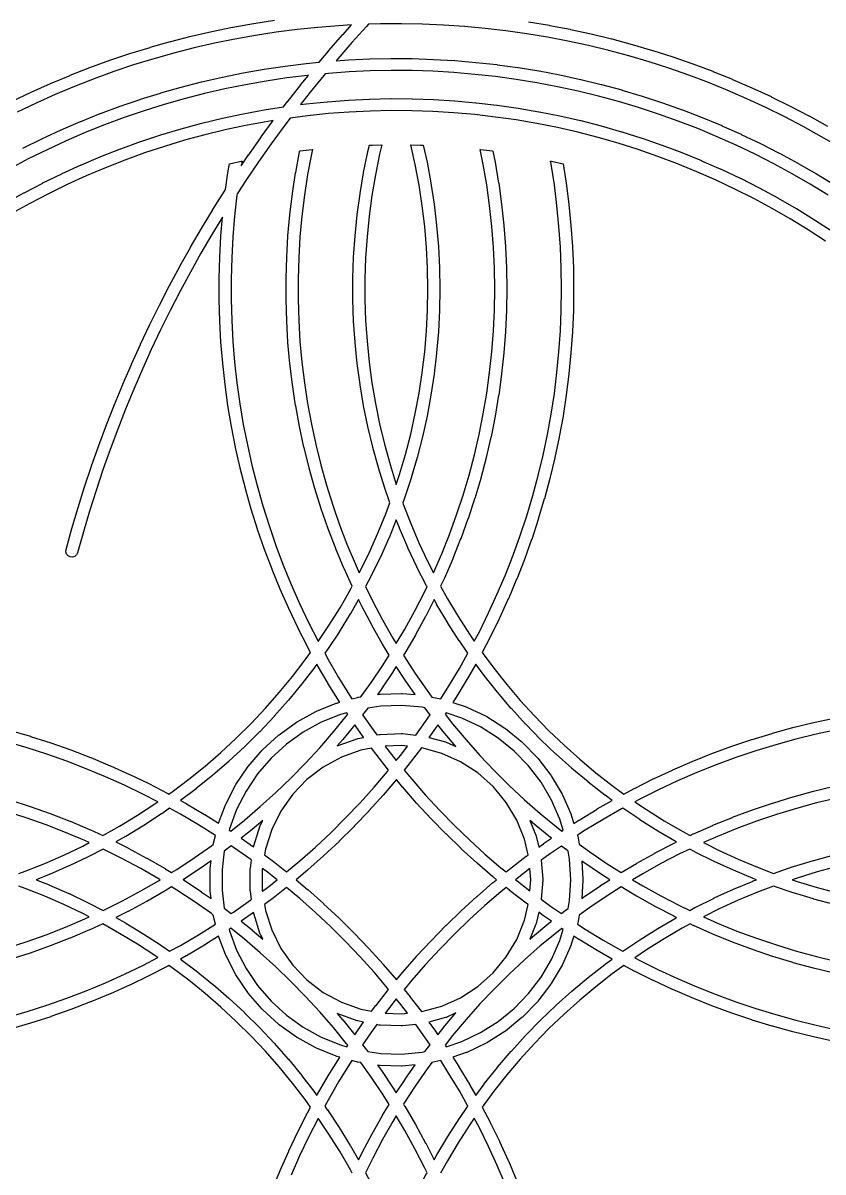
# Model space of a CAD drawing. Header units: millimetres. Extents: x -40 to 40, y -32.5 to 32.5.
# Drawn here: x -19.08 to -7.12, y -6.37 to 10.82 of the extents above; entities that cross this region are included whole.
import ezdxf

# ---------------------------------------------------------------- set-up
doc = ezdxf.new("R2010")
doc.units = ezdxf.units.MM
doc.layers.add('ENGRAVE_LINES', color=4, linetype='Continuous')

msp = doc.modelspace()

# ---------------------------------------------------------------- linework, layer by layer
at = {"layer": 'ENGRAVE_LINES'}
for points in [[(-19.247, 9.649), (-18.963, 9.785), (-18.961, 9.786), (-18.673, 9.916), (-18.671, 9.916), (-18.38, 10.038), (-18.378, 10.039), (-18.084, 10.154), (-18.082, 10.155), (-17.786, 10.263), (-17.784, 10.263), (-17.485, 10.364), (-17.483, 10.364), (-17.182, 10.457), (-17.179, 10.458), (-16.876, 10.544), (-16.874, 10.544), (-16.568, 10.622), (-16.566, 10.623), (-16.259, 10.694), (-16.257, 10.694), (-15.948, 10.757), (-15.945, 10.758), (-15.635, 10.813), (-15.633, 10.814), (-15.321, 10.862)], [(-11.522, 10.838), (-11.211, 10.787), (-11.208, 10.786), (-10.899, 10.727), (-10.897, 10.726), (-10.588, 10.659), (-10.586, 10.659), (-10.28, 10.585), (-10.278, 10.584), (-9.973, 10.502), (-9.971, 10.501), (-9.669, 10.412), (-9.666, 10.411), (-9.366, 10.315), (-9.364, 10.314), (-9.066, 10.21), (-9.064, 10.209), (-8.769, 10.098), (-8.767, 10.097), (-8.475, 9.979), (-8.473, 9.978), (-8.184, 9.852), (-8.182, 9.851), (-7.896, 9.719), (-7.894, 9.718), (-7.611, 9.578), (-7.609, 9.577), (-7.329, 9.431), (-7.328, 9.43), (-7.052, 9.277)], [(-19.086, 8.947), (-18.803, 9.087), (-18.801, 9.088), (-18.514, 9.221), (-18.512, 9.221), (-18.223, 9.346), (-18.22, 9.347), (-17.928, 9.465), (-17.925, 9.466), (-17.63, 9.575), (-17.628, 9.576), (-17.329, 9.678), (-17.327, 9.679), (-17.026, 9.773), (-17.024, 9.774), (-16.72, 9.861), (-16.718, 9.861), (-16.413, 9.94), (-16.41, 9.94), (-16.103, 10.011), (-16.101, 10.012), (-15.792, 10.074), (-15.789, 10.075), (-15.479, 10.13), (-15.476, 10.13), (-15.164, 10.177), (-15.162, 10.177), (-14.849, 10.216), (-14.847, 10.216), (-14.653, 10.235), (-14.513, 10.402), (-14.512, 10.403), (-14.298, 10.649), (-14.297, 10.65), (-14.17, 10.792), (-14.361, 10.781), (-14.673, 10.756), (-14.984, 10.724), (-15.295, 10.684), (-15.604, 10.636), (-15.913, 10.581), (-16.219, 10.518), (-16.525, 10.448), (-16.828, 10.37), (-17.129, 10.285), (-17.429, 10.193), (-17.726, 10.093), (-18.02, 9.986), (-18.312, 9.872), (-18.6, 9.751), (-18.886, 9.623), (-19.169, 9.487)], [(-6.87, 8.961), (-7.14, 9.12), (-7.414, 9.272), (-7.691, 9.417), (-7.972, 9.556), (-8.256, 9.688), (-8.544, 9.812), (-8.834, 9.93), (-9.127, 10.04), (-9.423, 10.144), (-9.721, 10.24), (-10.021, 10.329), (-10.323, 10.41), (-10.628, 10.484), (-10.934, 10.55), (-11.241, 10.609), (-11.55, 10.661), (-11.86, 10.705), (-12.171, 10.741), (-12.483, 10.77), (-12.796, 10.791), (-13.109, 10.804), (-13.422, 10.81), (-13.735, 10.808), (-13.917, 10.802), (-13.946, 10.771), (-14.163, 10.53), (-14.375, 10.286), (-14.4, 10.256), (-14.216, 10.269), (-14.213, 10.269), (-13.898, 10.284), (-13.896, 10.284), (-13.581, 10.29), (-13.578, 10.29), (-13.263, 10.288), (-13.261, 10.288), (-12.945, 10.277), (-12.943, 10.277), (-12.628, 10.259), (-12.626, 10.259), (-12.311, 10.232), (-12.309, 10.232), (-11.995, 10.198), (-11.993, 10.197), (-11.681, 10.155), (-11.678, 10.154), (-11.367, 10.103), (-11.365, 10.103), (-11.055, 10.044), (-11.053, 10.044), (-10.744, 9.977), (-10.742, 9.977), (-10.435, 9.902), (-10.433, 9.901), (-10.129, 9.819), (-10.127, 9.818), (-9.824, 9.727), (-9.822, 9.727), (-9.522, 9.629), (-9.52, 9.628), (-9.223, 9.522), (-9.221, 9.521), (-8.927, 9.407), (-8.924, 9.407), (-8.633, 9.285), (-8.631, 9.284), (-8.343, 9.156), (-8.341, 9.155), (-8.056, 9.019), (-8.054, 9.018), (-7.773, 8.874), (-7.771, 8.873), (-7.494, 8.723), (-7.492, 8.721), (-7.219, 8.564), (-7.217, 8.563), (-6.948, 8.398)], [(-19.344, 8.124), (-19.069, 8.278), (-19.066, 8.28), (-18.787, 8.426), (-18.785, 8.427), (-18.501, 8.566), (-18.499, 8.567), (-18.212, 8.698), (-18.21, 8.699), (-17.92, 8.822), (-17.917, 8.823), (-17.624, 8.939), (-17.621, 8.939), (-17.325, 9.047), (-17.322, 9.047), (-17.023, 9.147), (-17.02, 9.147), (-16.718, 9.238), (-16.716, 9.239), (-16.411, 9.322), (-16.409, 9.322), (-16.102, 9.397), (-16.1, 9.397), (-15.792, 9.463), (-15.789, 9.464), (-15.479, 9.521), (-15.477, 9.522), (-15.185, 9.568), (-15.131, 9.64), (-15.13, 9.641), (-14.929, 9.898), (-14.928, 9.899), (-14.815, 10.038), (-14.828, 10.037), (-15.139, 9.999), (-15.449, 9.952), (-15.757, 9.898), (-16.064, 9.836), (-16.369, 9.765), (-16.672, 9.687), (-16.973, 9.601), (-17.272, 9.508), (-17.568, 9.406), (-17.862, 9.297), (-18.152, 9.181), (-18.44, 9.057), (-18.724, 8.925), (-19.005, 8.787), (-19.282, 8.641)], [(-7.043, 8.245), (-7.31, 8.408), (-7.581, 8.565), (-7.856, 8.714), (-8.135, 8.857), (-8.418, 8.992), (-8.703, 9.12), (-8.993, 9.24), (-9.285, 9.353), (-9.58, 9.458), (-9.877, 9.555), (-10.177, 9.645), (-10.479, 9.727), (-10.783, 9.801), (-11.089, 9.868), (-11.397, 9.926), (-11.706, 9.976), (-12.016, 10.019), (-12.328, 10.053), (-12.64, 10.079), (-12.952, 10.098), (-13.265, 10.108), (-13.578, 10.11), (-13.891, 10.104), (-14.204, 10.09), (-14.516, 10.067), (-14.563, 10.063), (-14.584, 10.038), (-14.788, 9.786), (-14.933, 9.601), (-14.85, 9.612), (-14.847, 9.612), (-14.533, 9.644), (-14.531, 9.644), (-14.216, 9.668), (-14.214, 9.668), (-13.899, 9.683), (-13.896, 9.683), (-13.581, 9.69), (-13.578, 9.69), (-13.263, 9.688), (-13.26, 9.688), (-12.945, 9.677), (-12.943, 9.677), (-12.628, 9.657), (-12.625, 9.657), (-12.311, 9.629), (-12.308, 9.629), (-11.995, 9.593), (-11.993, 9.592), (-11.68, 9.547), (-11.678, 9.547), (-11.367, 9.494), (-11.365, 9.493), (-11.055, 9.431), (-11.053, 9.431), (-10.745, 9.361), (-10.743, 9.36), (-10.437, 9.282), (-10.435, 9.281), (-10.132, 9.194), (-10.129, 9.193), (-9.828, 9.098), (-9.826, 9.098), (-9.528, 8.994), (-9.526, 8.994), (-9.23, 8.882), (-9.228, 8.881), (-8.936, 8.762), (-8.934, 8.761), (-8.645, 8.634), (-8.643, 8.633), (-8.358, 8.498), (-8.355, 8.497), (-8.074, 8.354), (-8.072, 8.353), (-7.794, 8.203), (-7.792, 8.202), (-7.519, 8.044), (-7.517, 8.043), (-7.248, 7.878), (-7.246, 7.876), (-6.982, 7.704)], [(-7.081, 7.554), (-7.343, 7.725), (-7.61, 7.889), (-7.881, 8.045), (-8.156, 8.194), (-8.436, 8.336), (-8.719, 8.47), (-9.005, 8.596), (-9.295, 8.714), (-9.588, 8.825), (-9.884, 8.927), (-10.182, 9.021), (-10.483, 9.108), (-10.786, 9.186), (-11.092, 9.255), (-11.399, 9.317), (-11.707, 9.37), (-12.017, 9.414), (-12.328, 9.45), (-12.64, 9.478), (-12.952, 9.497), (-13.265, 9.508), (-13.578, 9.51), (-13.891, 9.503), (-14.204, 9.488), (-14.516, 9.465), (-14.828, 9.433), (-15.087, 9.399), (-15.183, 9.273), (-15.374, 9.011), (-15.56, 8.746), (-15.742, 8.478), (-15.881, 8.265), (-15.884, 8.244), (-15.918, 7.933), (-15.944, 7.621), (-15.961, 7.308), (-15.97, 6.995), (-15.97, 6.682), (-15.961, 6.369), (-15.944, 6.057), (-15.918, 5.745), (-15.884, 5.434), (-15.84, 5.124), (-15.789, 4.815), (-15.728, 4.508), (-15.66, 4.202), (-15.582, 3.899), (-15.497, 3.598), (-15.403, 3.299), (-15.301, 3.003), (-15.191, 2.71), (-15.072, 2.42), (-14.946, 2.134), (-14.812, 1.851), (-14.67, 1.572), (-14.667, 1.566), (-14.507, 1.805), (-14.342, 2.071), (-14.186, 2.343), (-14.161, 2.391), (-14.282, 2.658), (-14.283, 2.661), (-14.405, 2.952), (-14.406, 2.955), (-14.518, 3.25), (-14.519, 3.252), (-14.622, 3.551), (-14.623, 3.553), (-14.718, 3.854), (-14.718, 3.857), (-14.804, 4.161), (-14.804, 4.164), (-14.88, 4.47), (-14.881, 4.473), (-14.947, 4.781), (-14.948, 4.784), (-15.005, 5.094), (-15.006, 5.097), (-15.053, 5.409), (-15.054, 5.412), (-15.092, 5.725), (-15.092, 5.728), (-15.121, 6.042), (-15.121, 6.045), (-15.14, 6.36), (-15.14, 6.363), (-15.15, 6.678), (-15.15, 6.681), (-15.15, 6.997), (-15.15, 6.999), (-15.14, 7.315), (-15.14, 7.318), (-15.121, 7.633), (-15.121, 7.635), (-15.092, 7.95), (-15.092, 7.953), (-15.054, 8.266), (-15.053, 8.269), (-15.006, 8.581), (-15.005, 8.583), (-14.948, 8.894), (-14.947, 8.896), (-14.946, 8.905), (-14.936, 8.906), (-14.757, 8.928), (-14.756, 8.928), (-14.771, 8.86), (-14.828, 8.552), (-14.875, 8.243), (-14.913, 7.932), (-14.941, 7.62), (-14.96, 7.308), (-14.97, 6.995), (-14.97, 6.682), (-14.96, 6.37), (-14.941, 6.057), (-14.913, 5.746), (-14.875, 5.435), (-14.828, 5.126), (-14.771, 4.818), (-14.705, 4.512), (-14.63, 4.208), (-14.545, 3.907), (-14.452, 3.608), (-14.349, 3.313), (-14.238, 3.02), (-14.118, 2.731), (-14.054, 2.592), (-14.04, 2.619), (-13.903, 2.9), (-13.775, 3.186), (-13.658, 3.476), (-13.596, 3.643), (-13.671, 3.859), (-13.672, 3.862), (-13.766, 4.164), (-13.767, 4.167), (-13.851, 4.471), (-13.852, 4.474), (-13.925, 4.781), (-13.926, 4.784), (-13.989, 5.094), (-13.99, 5.097), (-14.043, 5.408), (-14.043, 5.411), (-14.085, 5.724), (-14.086, 5.727), (-14.118, 6.041), (-14.118, 6.044), (-14.139, 6.359), (-14.139, 6.362), (-14.15, 6.678), (-14.15, 6.681), (-14.15, 6.997), (-14.15, 7), (-14.139, 7.315), (-14.139, 7.318), (-14.118, 7.634), (-14.118, 7.637), (-14.086, 7.951), (-14.085, 7.954), (-14.043, 8.267), (-14.043, 8.27), (-13.99, 8.581), (-13.989, 8.584), (-13.926, 8.894), (-13.925, 8.896), (-13.902, 8.992), (-13.86, 8.994), (-13.716, 8.998), (-13.75, 8.856), (-13.813, 8.55), (-13.865, 8.241), (-13.907, 7.931), (-13.938, 7.62), (-13.959, 7.308), (-13.97, 6.995), (-13.97, 6.682), (-13.959, 6.37), (-13.938, 6.058), (-13.907, 5.747), (-13.865, 5.437), (-13.813, 5.128), (-13.75, 4.822), (-13.677, 4.517), (-13.594, 4.216), (-13.501, 3.917), (-13.501, 3.917), (-13.451, 4.066), (-13.363, 4.366), (-13.285, 4.669), (-13.217, 4.975), (-13.16, 5.282), (-13.113, 5.591), (-13.076, 5.902), (-13.05, 6.214), (-13.034, 6.526), (-13.029, 6.839), (-13.034, 7.152), (-13.05, 7.464), (-13.076, 7.776), (-13.113, 8.086), (-13.16, 8.396), (-13.217, 8.703), (-13.283, 8.998), (-13.14, 8.994), (-13.097, 8.992), (-13.041, 8.741), (-13.041, 8.738), (-12.983, 8.427), (-12.982, 8.424), (-12.935, 8.112), (-12.934, 8.109), (-12.897, 7.795), (-12.897, 7.792), (-12.87, 7.478), (-12.87, 7.475), (-12.854, 7.159), (-12.854, 7.156), (-12.849, 6.84), (-12.849, 6.839), (-12.849, 6.837), (-12.854, 6.522), (-12.854, 6.519), (-12.87, 6.203), (-12.87, 6.2), (-12.897, 5.885), (-12.897, 5.882), (-12.934, 5.569), (-12.935, 5.566), (-12.982, 5.254), (-12.983, 5.251), (-13.041, 4.94), (-13.041, 4.937), (-13.11, 4.629), (-13.11, 4.626), (-13.189, 4.32), (-13.19, 4.317), (-13.279, 4.014), (-13.28, 4.011), (-13.379, 3.711), (-13.38, 3.708), (-13.405, 3.642), (-13.398, 3.622), (-13.285, 3.33), (-13.162, 3.043), (-13.03, 2.759), (-12.944, 2.591), (-12.821, 2.875), (-12.705, 3.166), (-12.598, 3.46), (-12.5, 3.757), (-12.411, 4.057), (-12.331, 4.36), (-12.261, 4.665), (-12.199, 4.972), (-12.147, 5.28), (-12.105, 5.59), (-12.072, 5.901), (-12.048, 6.213), (-12.034, 6.526), (-12.029, 6.839), (-12.034, 7.152), (-12.048, 7.464), (-12.072, 7.776), (-12.105, 8.088), (-12.147, 8.398), (-12.199, 8.706), (-12.244, 8.928), (-12.243, 8.928), (-12.064, 8.906), (-12.055, 8.905), (-12.023, 8.74), (-12.022, 8.737), (-11.97, 8.426), (-11.969, 8.423), (-11.926, 8.111), (-11.926, 8.108), (-11.892, 7.794), (-11.892, 7.791), (-11.868, 7.477), (-11.868, 7.474), (-11.854, 7.159), (-11.854, 7.156), (-11.849, 6.84), (-11.849, 6.839), (-11.849, 6.837), (-11.854, 6.522), (-11.854, 6.519), (-11.868, 6.204), (-11.868, 6.201), (-11.892, 5.886), (-11.892, 5.884), (-11.926, 5.57), (-11.926, 5.567), (-11.969, 5.254), (-11.97, 5.252), (-12.022, 4.94), (-12.023, 4.938), (-12.084, 4.628), (-12.085, 4.625), (-12.156, 4.318), (-12.157, 4.315), (-12.237, 4.01), (-12.238, 4.007), (-12.328, 3.705), (-12.329, 3.702), (-12.428, 3.402), (-12.429, 3.4), (-12.537, 3.103), (-12.538, 3.101), (-12.654, 2.807), (-12.656, 2.805), (-12.781, 2.515), (-12.782, 2.513), (-12.839, 2.392), (-12.737, 2.206), (-12.577, 1.938), (-12.408, 1.675), (-12.334, 1.568), (-12.258, 1.711), (-12.12, 1.992), (-11.99, 2.277), (-11.867, 2.565), (-11.753, 2.856), (-11.647, 3.151), (-11.549, 3.448), (-11.459, 3.748), (-11.378, 4.05), (-11.305, 4.355), (-11.24, 4.661), (-11.184, 4.969), (-11.137, 5.279), (-11.098, 5.589), (-11.068, 5.901), (-11.046, 6.213), (-11.033, 6.526), (-11.029, 6.839), (-11.033, 7.152), (-11.046, 7.465), (-11.068, 7.777), (-11.098, 8.088), (-11.137, 8.399), (-11.184, 8.709), (-11.193, 8.755), (-11.178, 8.752), (-11.003, 8.713), (-10.959, 8.425), (-10.959, 8.423), (-10.919, 8.11), (-10.919, 8.107), (-10.889, 7.793), (-10.888, 7.791), (-10.867, 7.476), (-10.866, 7.473), (-10.853, 7.158), (-10.853, 7.156), (-10.849, 6.84), (-10.849, 6.839), (-10.849, 6.838), (-10.853, 6.522), (-10.853, 6.52), (-10.866, 6.204), (-10.867, 6.202), (-10.888, 5.887), (-10.889, 5.885), (-10.919, 5.571), (-10.919, 5.568), (-10.959, 5.255), (-10.959, 5.253), (-11.007, 4.941), (-11.007, 4.938), (-11.064, 4.628), (-11.064, 4.625), (-11.129, 4.317), (-11.13, 4.314), (-11.203, 4.007), (-11.204, 4.005), (-11.286, 3.7), (-11.287, 3.698), (-11.377, 3.395), (-11.378, 3.393), (-11.476, 3.093), (-11.477, 3.091), (-11.584, 2.794), (-11.585, 2.792), (-11.7, 2.498), (-11.701, 2.496), (-11.825, 2.205), (-11.826, 2.203), (-11.957, 1.916), (-11.958, 1.914), (-12.097, 1.631), (-12.098, 1.628), (-12.218, 1.401), (-12.043, 1.166), (-11.849, 0.921), (-11.646, 0.683), (-11.435, 0.452), (-11.217, 0.228), (-10.991, 0.012), (-10.758, -0.197), (-10.518, -0.398), (-10.272, -0.591), (-10.098, -0.718), (-9.942, -0.634), (-9.94, -0.633), (-9.658, -0.492), (-9.656, -0.491), (-9.37, -0.358), (-9.367, -0.357), (-9.078, -0.232), (-9.075, -0.231), (-8.782, -0.113), (-8.78, -0.113), (-8.484, -0.003), (-8.482, -0.003), (-8.183, 0.098), (-8.18, 0.099), (-7.879, 0.191), (-7.876, 0.192), (-7.572, 0.276), (-7.57, 0.277), (-7.263, 0.353), (-7.261, 0.353), (-6.953, 0.42)], [(-19.274, 0.235), (-18.971, 0.147), (-18.969, 0.146), (-18.669, 0.049), (-18.666, 0.048), (-18.369, -0.057), (-18.366, -0.057), (-18.072, -0.171), (-18.07, -0.171), (-17.778, -0.293), (-17.776, -0.294), (-17.488, -0.423), (-17.486, -0.424), (-17.202, -0.561), (-17.199, -0.562), (-16.919, -0.707), (-16.917, -0.708), (-16.901, -0.717), (-16.854, -0.684), (-16.604, -0.495), (-16.361, -0.299), (-16.125, -0.094), (-15.895, 0.119), (-15.673, 0.339), (-15.459, 0.567), (-15.252, 0.801), (-15.053, 1.043), (-14.862, 1.291), (-14.783, 1.402), (-14.829, 1.487), (-14.83, 1.489), (-14.973, 1.771), (-14.974, 1.773), (-15.109, 2.058), (-15.11, 2.06), (-15.238, 2.349), (-15.239, 2.351), (-15.358, 2.643), (-15.359, 2.646), (-15.47, 2.941), (-15.471, 2.943), (-15.574, 3.242), (-15.574, 3.244), (-15.669, 3.545), (-15.67, 3.547), (-15.756, 3.851), (-15.757, 3.853), (-15.834, 4.159), (-15.835, 4.162), (-15.904, 4.469), (-15.905, 4.472), (-15.965, 4.782), (-15.966, 4.784), (-16.018, 5.095), (-16.018, 5.098), (-16.062, 5.41), (-16.062, 5.413), (-16.097, 5.726), (-16.097, 5.729), (-16.124, 6.043), (-16.124, 6.046), (-16.141, 6.361), (-16.141, 6.363), (-16.15, 6.679), (-16.15, 6.681), (-16.15, 6.997), (-16.15, 6.999), (-16.141, 7.315), (-16.141, 7.317), (-16.124, 7.632), (-16.124, 7.635), (-16.1, 7.918), (-16.259, 7.655), (-16.422, 7.375), (-16.58, 7.093), (-16.734, 6.807), (-16.882, 6.52), (-17.026, 6.229), (-17.164, 5.936), (-17.297, 5.641), (-17.426, 5.344), (-17.549, 5.044), (-17.667, 4.742), (-17.78, 4.439), (-17.888, 4.133), (-17.99, 3.826), (-18.087, 3.517), (-18.179, 3.206), (-18.266, 2.894), (-18.282, 2.862), (-18.308, 2.839), (-18.342, 2.828), (-18.377, 2.831), (-18.408, 2.847), (-18.431, 2.873), (-18.442, 2.907), (-18.439, 2.942), (-18.352, 3.255), (-18.352, 3.257), (-18.26, 3.569), (-18.259, 3.57), (-18.162, 3.881), (-18.161, 3.882), (-18.058, 4.191), (-18.058, 4.192), (-17.95, 4.499), (-17.949, 4.501), (-17.836, 4.806), (-17.835, 4.807), (-17.716, 5.11), (-17.716, 5.112), (-17.592, 5.413), (-17.591, 5.414), (-17.462, 5.713), (-17.462, 5.715), (-17.328, 6.011), (-17.327, 6.013), (-17.188, 6.307), (-17.187, 6.308), (-17.043, 6.6), (-17.042, 6.601), (-16.893, 6.891), (-16.893, 6.892), (-16.739, 7.179), (-16.738, 7.18), (-16.579, 7.464), (-16.578, 7.465), (-16.414, 7.747), (-16.414, 7.748), (-16.245, 8.026), (-16.244, 8.028), (-16.071, 8.303), (-16.07, 8.304), (-16.053, 8.33), (-16.018, 8.58), (-16.018, 8.583), (-15.996, 8.713), (-15.822, 8.752), (-15.807, 8.755), (-15.818, 8.686), (-15.709, 8.848), (-15.708, 8.849), (-15.52, 9.115), (-15.519, 9.116), (-15.341, 9.361), (-15.447, 9.344), (-15.755, 9.287), (-16.061, 9.221), (-16.365, 9.148), (-16.668, 9.066), (-16.967, 8.975), (-17.265, 8.877), (-17.559, 8.771), (-17.85, 8.656), (-18.139, 8.534), (-18.423, 8.404), (-18.704, 8.266), (-18.982, 8.121), (-19.255, 7.968)], [(-6.916, 0.244), (-7.221, 0.178), (-7.525, 0.102), (-7.827, 0.019), (-8.126, -0.073), (-8.423, -0.173), (-8.717, -0.281), (-9.007, -0.397), (-9.295, -0.522), (-9.578, -0.654), (-9.858, -0.794), (-9.933, -0.833), (-9.76, -0.951), (-9.496, -1.118), (-9.226, -1.275), (-9.108, -1.339), (-9.06, -1.315), (-9.057, -1.314), (-8.769, -1.186), (-8.766, -1.185), (-8.474, -1.066), (-8.471, -1.065), (-8.175, -0.955), (-8.173, -0.954), (-7.874, -0.853), (-7.871, -0.852), (-7.569, -0.76), (-7.567, -0.759), (-7.262, -0.676), (-7.259, -0.676), (-6.952, -0.602)], [(-19.278, -0.805), (-18.978, -0.902), (-18.975, -0.903), (-18.678, -1.009), (-18.675, -1.009), (-18.381, -1.124), (-18.378, -1.125), (-18.088, -1.249), (-18.085, -1.25), (-17.891, -1.34), (-17.639, -1.198), (-17.371, -1.035), (-17.11, -0.864), (-17.067, -0.834), (-17.281, -0.723), (-17.563, -0.587), (-17.849, -0.458), (-18.138, -0.338), (-18.43, -0.226), (-18.725, -0.122), (-19.023, -0.026), (-19.323, 0.062)], [(-6.912, -0.777), (-7.216, -0.85), (-7.518, -0.933), (-7.817, -1.024), (-8.114, -1.124), (-8.407, -1.233), (-8.697, -1.351), (-8.908, -1.445), (-8.67, -1.564), (-8.386, -1.694), (-8.097, -1.814), (-7.859, -1.904), (-7.565, -1.804), (-7.562, -1.803), (-7.26, -1.712), (-7.257, -1.711), (-6.952, -1.629)], [(-19.143, -1.904), (-19.049, -1.87), (-18.758, -1.755), (-18.471, -1.63), (-18.189, -1.495), (-18.092, -1.445), (-18.16, -1.414), (-18.448, -1.291), (-18.739, -1.178), (-19.034, -1.073), (-19.332, -0.977)], [(-6.907, -1.804), (-7.209, -1.884), (-7.508, -1.975), (-7.582, -2), (-7.508, -2.025), (-7.209, -2.116), (-6.907, -2.196)], [(-19.332, -3.023), (-19.034, -2.927), (-18.739, -2.822), (-18.448, -2.709), (-18.16, -2.586), (-18.092, -2.555), (-18.189, -2.505), (-18.471, -2.37), (-18.758, -2.245), (-19.049, -2.13), (-19.143, -2.096)], [(-6.952, -2.371), (-7.257, -2.289), (-7.26, -2.288), (-7.562, -2.197), (-7.565, -2.196), (-7.859, -2.096), (-8.097, -2.186), (-8.386, -2.306), (-8.67, -2.436), (-8.908, -2.555), (-8.697, -2.649), (-8.407, -2.767), (-8.114, -2.876), (-7.817, -2.976), (-7.518, -3.067), (-7.216, -3.15), (-6.912, -3.223)], [(-19.323, -4.062), (-19.023, -3.974), (-18.725, -3.878), (-18.43, -3.774), (-18.138, -3.662), (-17.849, -3.542), (-17.563, -3.413), (-17.281, -3.277), (-17.067, -3.166), (-17.11, -3.136), (-17.371, -2.965), (-17.639, -2.802), (-17.891, -2.66), (-18.085, -2.75), (-18.088, -2.751), (-18.378, -2.875), (-18.381, -2.876), (-18.675, -2.991), (-18.678, -2.991), (-18.975, -3.097), (-18.978, -3.098), (-19.278, -3.195)], [(-6.952, -3.398), (-7.259, -3.324), (-7.262, -3.324), (-7.567, -3.241), (-7.569, -3.24), (-7.871, -3.148), (-7.874, -3.147), (-8.173, -3.046), (-8.175, -3.045), (-8.471, -2.935), (-8.474, -2.934), (-8.766, -2.815), (-8.769, -2.814), (-9.057, -2.686), (-9.06, -2.685), (-9.108, -2.661), (-9.226, -2.725), (-9.496, -2.882), (-9.76, -3.049), (-9.933, -3.167), (-9.858, -3.206), (-9.578, -3.346), (-9.295, -3.478), (-9.007, -3.603), (-8.717, -3.719), (-8.423, -3.827), (-8.126, -3.927), (-7.827, -4.019), (-7.525, -4.102), (-7.221, -4.178), (-6.916, -4.244)], [(-15.358, -6.643), (-15.239, -6.351), (-15.238, -6.349), (-15.11, -6.06), (-15.109, -6.058), (-14.974, -5.773), (-14.973, -5.771), (-14.83, -5.489), (-14.829, -5.487), (-14.783, -5.402), (-14.862, -5.291), (-15.053, -5.043), (-15.252, -4.801), (-15.459, -4.567), (-15.673, -4.339), (-15.895, -4.119), (-16.125, -3.906), (-16.361, -3.701), (-16.604, -3.505), (-16.854, -3.316), (-16.901, -3.283), (-16.917, -3.292), (-16.919, -3.293), (-17.199, -3.438), (-17.202, -3.439), (-17.486, -3.576), (-17.488, -3.577), (-17.776, -3.706), (-17.778, -3.707), (-18.07, -3.829), (-18.072, -3.829), (-18.366, -3.943), (-18.369, -3.943), (-18.666, -4.048), (-18.669, -4.049), (-18.969, -4.146), (-18.971, -4.147), (-19.274, -4.235)], [(-6.953, -4.42), (-7.261, -4.353), (-7.263, -4.353), (-7.57, -4.277), (-7.572, -4.276), (-7.876, -4.192), (-7.879, -4.191), (-8.18, -4.099), (-8.183, -4.098), (-8.482, -3.997), (-8.484, -3.997), (-8.78, -3.887), (-8.782, -3.887), (-9.075, -3.769), (-9.078, -3.768), (-9.367, -3.643), (-9.37, -3.642), (-9.656, -3.509), (-9.658, -3.508), (-9.94, -3.367), (-9.942, -3.366), (-10.098, -3.282), (-10.272, -3.409), (-10.518, -3.602), (-10.758, -3.803), (-10.991, -4.012), (-11.217, -4.228), (-11.435, -4.452), (-11.646, -4.683), (-11.849, -4.921), (-12.043, -5.166), (-12.218, -5.401), (-12.098, -5.628), (-12.097, -5.631), (-11.958, -5.914), (-11.957, -5.916), (-11.826, -6.203), (-11.825, -6.205), (-11.701, -6.496)], [(-14.161, -6.391), (-14.186, -6.343), (-14.342, -6.071), (-14.507, -5.805), (-14.667, -5.566), (-14.67, -5.572), (-14.812, -5.851), (-14.946, -6.134), (-15.072, -6.42)], [(-11.867, -6.565), (-11.99, -6.277), (-12.12, -5.992), (-12.258, -5.711), (-12.334, -5.568), (-12.408, -5.675), (-12.577, -5.938), (-12.737, -6.206), (-12.839, -6.392)]]:
    msp.add_lwpolyline(points, dxfattribs=at)
for points in [[(-13.5, 1.533), (-13.371, 1.752), (-13.221, 2.026), (-13.079, 2.305), (-13.041, 2.386), (-13.046, 2.395), (-13.048, 2.397), (-13.191, 2.679), (-13.192, 2.682), (-13.326, 2.968), (-13.327, 2.971), (-13.451, 3.261), (-13.452, 3.264), (-13.5, 3.386), (-13.609, 3.117), (-13.61, 3.114), (-13.739, 2.826), (-13.74, 2.823), (-13.879, 2.539), (-13.88, 2.536), (-13.959, 2.387), (-13.851, 2.165), (-13.705, 1.888), (-13.551, 1.616)], [(-14.163, 0.706), (-14.08, 0.729), (-14.069, 0.731), (-14.029, 0.737), (-13.871, 0.957), (-13.696, 1.217), (-13.606, 1.361), (-13.705, 1.524), (-13.706, 1.526), (-13.862, 1.801), (-13.863, 1.803), (-14.011, 2.082), (-14.012, 2.085), (-14.065, 2.193), (-14.187, 1.981), (-14.188, 1.978), (-14.355, 1.709), (-14.356, 1.707), (-14.531, 1.444), (-14.533, 1.442), (-14.571, 1.389), (-14.52, 1.297), (-14.363, 1.026), (-14.199, 0.76)], [(-12.968, 0.734), (-12.837, 0.707), (-12.718, 0.893), (-12.557, 1.161), (-12.429, 1.389), (-12.556, 1.574), (-12.558, 1.576), (-12.729, 1.842), (-12.731, 1.844), (-12.892, 2.116), (-12.894, 2.118), (-12.935, 2.192), (-13.061, 1.943), (-13.062, 1.941), (-13.214, 1.664), (-13.215, 1.662), (-13.375, 1.39), (-13.377, 1.387), (-13.394, 1.359), (-13.388, 1.349), (-13.217, 1.087), (-13.039, 0.83)], [(-15.505, -0.061), (-15.498, -0.053), (-15.262, 0.163), (-15.254, 0.17), (-14.994, 0.356), (-14.985, 0.362), (-14.705, 0.516), (-14.695, 0.521), (-14.399, 0.641), (-14.388, 0.645), (-14.346, 0.656), (-14.35, 0.662), (-14.351, 0.664), (-14.517, 0.933), (-14.518, 0.935), (-14.677, 1.208), (-14.678, 1.21), (-14.687, 1.227), (-14.717, 1.185), (-14.719, 1.182), (-14.911, 0.932), (-14.913, 0.93), (-15.114, 0.686), (-15.116, 0.684), (-15.325, 0.447), (-15.327, 0.444), (-15.543, 0.215), (-15.545, 0.212), (-15.77, -0.01), (-15.772, -0.012), (-16.003, -0.227), (-16.006, -0.229), (-16.244, -0.436), (-16.247, -0.438), (-16.492, -0.636), (-16.495, -0.638), (-16.727, -0.814), (-16.641, -0.861), (-16.639, -0.862), (-16.367, -1.023), (-16.365, -1.024), (-16.157, -1.154), (-16.055, -0.88), (-16.051, -0.87), (-15.905, -0.586), (-15.899, -0.577), (-15.721, -0.311), (-15.714, -0.303)], [(-11.869, 0.264), (-11.621, 0.062), (-11.613, 0.055), (-11.39, -0.175), (-11.383, -0.183), (-11.189, -0.437), (-11.183, -0.446), (-11.02, -0.721), (-11.016, -0.731), (-10.887, -1.024), (-10.883, -1.034), (-10.845, -1.156), (-10.77, -1.108), (-10.768, -1.106), (-10.499, -0.942), (-10.497, -0.941), (-10.272, -0.813), (-10.379, -0.735), (-10.381, -0.733), (-10.63, -0.539), (-10.633, -0.537), (-10.875, -0.334), (-10.877, -0.332), (-11.112, -0.121), (-11.114, -0.119), (-11.342, 0.099), (-11.344, 0.101), (-11.565, 0.327), (-11.567, 0.33), (-11.78, 0.563), (-11.782, 0.565), (-11.987, 0.806), (-11.988, 0.808), (-12.185, 1.055), (-12.187, 1.058), (-12.313, 1.228), (-12.401, 1.072), (-12.402, 1.07), (-12.564, 0.799), (-12.566, 0.797), (-12.656, 0.655), (-12.456, 0.587), (-12.447, 0.583), (-12.158, 0.446), (-12.148, 0.441), (-11.878, 0.27)], [(-13.366, 0.985), (-13.367, 0.987), (-13.5, 1.191), (-13.545, 1.12), (-13.546, 1.118), (-13.722, 0.856), (-13.724, 0.854), (-13.781, 0.774), (-13.753, 0.778), (-13.742, 0.779), (-13.423, 0.789), (-13.412, 0.788), (-13.217, 0.771)], [(-13.209, 0.165), (-13.062, 0.37), (-12.995, 0.468), (-12.996, 0.47), (-13.072, 0.572), (-13.115, 0.581), (-13.423, 0.609), (-13.732, 0.6), (-13.928, 0.57), (-14.006, 0.469), (-13.848, 0.242), (-13.793, 0.168), (-13.758, 0.174), (-13.744, 0.176), (-13.423, 0.188), (-13.409, 0.188)], [(-15.772, -1.109), (-15.534, -0.906), (-15.302, -0.696), (-15.076, -0.479), (-14.858, -0.255), (-14.646, -0.025), (-14.441, 0.212), (-14.243, 0.454), (-14.227, 0.476), (-14.242, 0.498), (-14.336, 0.472), (-14.622, 0.356), (-14.893, 0.207), (-15.144, 0.027), (-15.373, -0.182), (-15.574, -0.416), (-15.747, -0.673), (-15.888, -0.948), (-15.996, -1.238), (-16.001, -1.256), (-15.976, -1.273)], [(-12.659, 0.332), (-12.458, 0.093), (-12.249, -0.141), (-12.034, -0.368), (-11.812, -0.588), (-11.583, -0.802), (-11.348, -1.009), (-11.107, -1.208), (-11.024, -1.272), (-11.003, -1.258), (-11.053, -1.091), (-11.178, -0.808), (-11.335, -0.542), (-11.523, -0.296), (-11.738, -0.074), (-11.979, 0.12), (-12.24, 0.286), (-12.519, 0.419), (-12.757, 0.499), (-12.772, 0.476)], [(-13.995, 0.138), (-14.121, 0.319), (-14.302, 0.097), (-14.304, 0.095), (-14.383, 0.003), (-14.087, 0.11), (-14.074, 0.113), (-13.989, 0.13), (-13.993, 0.136)], [(-12.915, 0.266), (-13.012, 0.131), (-12.766, 0.063), (-12.753, 0.059), (-12.61, -0.006), (-12.798, 0.218), (-12.799, 0.22), (-12.878, 0.32), (-12.913, 0.268)], [(-13.662, -0.01), (-13.5, -0.216), (-13.434, -0.134), (-13.334, -0.002), (-13.423, 0.008), (-13.668, -0.001)], [(-13.804, -0.12), (-13.806, -0.118), (-13.87, -0.031), (-14.033, -0.062), (-14.322, -0.166), (-14.592, -0.313), (-14.837, -0.5), (-15.05, -0.721), (-15.228, -0.973), (-15.364, -1.249), (-15.457, -1.542), (-15.47, -1.629), (-15.319, -1.743), (-15.317, -1.744), (-15.141, -1.884), (-14.943, -1.718), (-14.709, -1.51), (-14.481, -1.296), (-14.259, -1.075), (-14.043, -0.848), (-13.833, -0.616), (-13.63, -0.378), (-13.616, -0.36)], [(-12.85, -0.963), (-12.631, -1.186), (-12.406, -1.404), (-12.175, -1.615), (-11.938, -1.82), (-11.859, -1.884), (-11.808, -1.842), (-11.806, -1.841), (-11.557, -1.648), (-11.555, -1.646), (-11.529, -1.628), (-11.584, -1.394), (-11.699, -1.108), (-11.856, -0.844), (-12.052, -0.606), (-12.282, -0.402), (-12.54, -0.234), (-12.821, -0.109), (-13.117, -0.027), (-13.126, -0.026), (-13.291, -0.244), (-13.293, -0.246), (-13.384, -0.359), (-13.269, -0.497), (-13.063, -0.733)], [(-13.697, -3.266), (-13.499, -3.498), (-13.407, -3.387), (-13.405, -3.385), (-13.197, -3.148), (-13.196, -3.146), (-12.981, -2.914), (-12.979, -2.912), (-12.759, -2.687), (-12.757, -2.685), (-12.53, -2.466), (-12.528, -2.464), (-12.295, -2.251), (-12.293, -2.25), (-12.055, -2.043), (-12.053, -2.042), (-12.001, -2), (-12.053, -1.958), (-12.055, -1.957), (-12.293, -1.75), (-12.295, -1.749), (-12.528, -1.536), (-12.53, -1.534), (-12.757, -1.315), (-12.759, -1.313), (-12.979, -1.088), (-12.981, -1.086), (-13.196, -0.854), (-13.197, -0.852), (-13.405, -0.615), (-13.407, -0.613), (-13.499, -0.502), (-13.697, -0.734), (-13.699, -0.735), (-13.91, -0.97), (-13.912, -0.972), (-14.129, -1.2), (-14.131, -1.202), (-14.355, -1.424), (-14.357, -1.426), (-14.587, -1.642), (-14.589, -1.644), (-14.824, -1.853), (-14.826, -1.855), (-14.999, -2), (-14.826, -2.145), (-14.824, -2.147), (-14.589, -2.356), (-14.587, -2.358), (-14.357, -2.574), (-14.355, -2.576), (-14.131, -2.798), (-14.129, -2.8), (-13.912, -3.028), (-13.91, -3.03), (-13.699, -3.265)], [(-16.205, -1.337), (-16.459, -1.177), (-16.729, -1.018), (-16.89, -0.929), (-17.007, -1.012), (-17.01, -1.014), (-17.274, -1.187), (-17.277, -1.188), (-17.547, -1.352), (-17.549, -1.354), (-17.693, -1.435), (-17.514, -1.524), (-17.512, -1.526), (-17.234, -1.675), (-17.231, -1.676), (-16.958, -1.834), (-16.955, -1.836), (-16.861, -1.894), (-16.783, -1.846), (-16.522, -1.673), (-16.266, -1.493), (-16.238, -1.472)], [(-9.347, -1.453), (-9.344, -1.452), (-9.309, -1.435), (-9.312, -1.433), (-9.315, -1.432), (-9.588, -1.272), (-9.59, -1.271), (-9.857, -1.102), (-9.86, -1.1), (-10.112, -0.929), (-10.134, -0.941), (-10.406, -1.097), (-10.674, -1.259), (-10.791, -1.335), (-10.789, -1.34), (-10.787, -1.35), (-10.766, -1.468), (-10.607, -1.584), (-10.348, -1.761), (-10.14, -1.894), (-9.907, -1.755), (-9.905, -1.754), (-9.629, -1.6), (-9.627, -1.599)], [(-15.631, -1.494), (-15.534, -1.188), (-15.528, -1.175), (-15.497, -1.111), (-15.656, -1.247), (-15.658, -1.249), (-15.819, -1.378), (-15.634, -1.509), (-15.634, -1.508)], [(-11.504, -1.112), (-11.414, -1.333), (-11.41, -1.346), (-11.371, -1.513), (-11.3, -1.461), (-11.297, -1.459), (-11.18, -1.379), (-11.218, -1.349), (-11.22, -1.348), (-11.464, -1.146), (-11.466, -1.145)], [(-17.032, -2), (-17.049, -1.989), (-17.32, -1.833), (-17.596, -1.685), (-17.876, -1.545), (-17.886, -1.54), (-18.107, -1.656), (-18.11, -1.657), (-18.395, -1.793), (-18.398, -1.794), (-18.687, -1.921), (-18.69, -1.922), (-18.887, -2), (-18.69, -2.078), (-18.687, -2.079), (-18.398, -2.206), (-18.395, -2.207), (-18.11, -2.343), (-18.107, -2.344), (-17.886, -2.46), (-17.876, -2.455), (-17.596, -2.315), (-17.32, -2.167), (-17.049, -2.011)], [(-15.683, -2.174), (-15.684, -2.161), (-15.684, -1.839), (-15.683, -1.826), (-15.665, -1.708), (-15.678, -1.698), (-15.934, -1.517), (-15.968, -1.494), (-16.073, -1.573), (-16.105, -1.845), (-16.105, -2.155), (-16.073, -2.427), (-15.968, -2.506), (-15.934, -2.483), (-15.678, -2.302), (-15.665, -2.292)], [(-11.31, -2.007), (-11.332, -2.293), (-11.195, -2.393), (-11.031, -2.505), (-10.969, -2.457), (-10.967, -2.456), (-10.93, -2.429), (-10.908, -2.309), (-10.89, -2), (-10.908, -1.691), (-10.93, -1.571), (-10.967, -1.544), (-10.969, -1.543), (-11.031, -1.495), (-11.195, -1.607), (-11.332, -1.707), (-11.31, -1.993), (-11.311, -2)], [(-8.456, -1.859), (-8.459, -1.858), (-8.747, -1.727), (-8.749, -1.725), (-9.032, -1.585), (-9.035, -1.583), (-9.113, -1.541), (-9.265, -1.614), (-9.543, -1.758), (-9.816, -1.91), (-9.967, -2), (-9.816, -2.09), (-9.543, -2.242), (-9.265, -2.386), (-9.113, -2.459), (-9.035, -2.417), (-9.032, -2.415), (-8.749, -2.275), (-8.747, -2.273), (-8.459, -2.142), (-8.456, -2.141), (-8.165, -2.019), (-8.162, -2.018), (-8.114, -2), (-8.162, -1.982), (-8.165, -1.981)], [(-16.421, -1.823), (-16.685, -1.997), (-16.687, -1.998), (-16.69, -2), (-16.687, -2.002), (-16.685, -2.003), (-16.421, -2.177), (-16.419, -2.179), (-16.271, -2.283), (-16.285, -2.171), (-16.285, -2.16), (-16.285, -1.84), (-16.285, -1.829), (-16.271, -1.717), (-16.419, -1.821)], [(-15.501, -2.169), (-15.428, -2.114), (-15.284, -2), (-15.428, -1.886), (-15.501, -1.831), (-15.504, -1.846), (-15.504, -2.154)], [(-11.695, -1.982), (-11.717, -2), (-11.695, -2.018), (-11.503, -2.166), (-11.49, -2), (-11.503, -1.834)], [(-10.449, -1.91), (-10.709, -1.732), (-10.712, -1.73), (-10.726, -1.72), (-10.71, -1.995), (-10.711, -2), (-10.71, -2.005), (-10.726, -2.28), (-10.712, -2.27), (-10.709, -2.268), (-10.449, -2.09), (-10.447, -2.088), (-10.308, -2), (-10.447, -1.912)], [(-16.266, -2.507), (-16.522, -2.327), (-16.783, -2.154), (-16.861, -2.106), (-16.955, -2.164), (-16.958, -2.166), (-17.231, -2.324), (-17.234, -2.325), (-17.512, -2.474), (-17.514, -2.476), (-17.693, -2.565), (-17.549, -2.646), (-17.547, -2.648), (-17.277, -2.812), (-17.274, -2.813), (-17.01, -2.986), (-17.007, -2.988), (-16.89, -3.071), (-16.729, -2.982), (-16.459, -2.823), (-16.205, -2.663), (-16.238, -2.528)], [(-15.47, -2.371), (-15.457, -2.458), (-15.364, -2.751), (-15.228, -3.027), (-15.05, -3.279), (-14.837, -3.5), (-14.592, -3.687), (-14.322, -3.834), (-14.033, -3.938), (-13.87, -3.969), (-13.806, -3.882), (-13.804, -3.88), (-13.616, -3.64), (-13.63, -3.622), (-13.833, -3.384), (-14.043, -3.152), (-14.259, -2.925), (-14.481, -2.704), (-14.709, -2.49), (-14.943, -2.282), (-15.141, -2.116), (-15.317, -2.256), (-15.319, -2.257)], [(-11.584, -2.606), (-11.529, -2.372), (-11.555, -2.354), (-11.557, -2.352), (-11.806, -2.159), (-11.808, -2.158), (-11.859, -2.116), (-11.938, -2.18), (-12.175, -2.385), (-12.406, -2.596), (-12.631, -2.814), (-12.85, -3.037), (-13.063, -3.267), (-13.269, -3.503), (-13.384, -3.641), (-13.293, -3.754), (-13.291, -3.756), (-13.126, -3.974), (-13.117, -3.973), (-12.821, -3.891), (-12.54, -3.766), (-12.282, -3.598), (-12.052, -3.394), (-11.856, -3.156), (-11.699, -2.892)], [(-9.588, -2.728), (-9.315, -2.568), (-9.312, -2.567), (-9.309, -2.565), (-9.344, -2.548), (-9.347, -2.547), (-9.627, -2.401), (-9.629, -2.4), (-9.905, -2.246), (-9.907, -2.245), (-10.14, -2.106), (-10.348, -2.239), (-10.607, -2.416), (-10.766, -2.532), (-10.787, -2.65), (-10.789, -2.66), (-10.791, -2.665), (-10.674, -2.741), (-10.406, -2.903), (-10.134, -3.059), (-10.112, -3.071), (-9.86, -2.9), (-9.857, -2.898), (-9.59, -2.729)], [(-15.528, -2.825), (-15.534, -2.812), (-15.631, -2.506), (-15.634, -2.492), (-15.634, -2.491), (-15.819, -2.622), (-15.658, -2.751), (-15.656, -2.753), (-15.497, -2.889)], [(-11.18, -2.621), (-11.297, -2.541), (-11.3, -2.539), (-11.371, -2.487), (-11.41, -2.654), (-11.414, -2.667), (-11.504, -2.888), (-11.466, -2.855), (-11.464, -2.854), (-11.22, -2.652), (-11.218, -2.651)], [(-15.373, -3.818), (-15.144, -4.027), (-14.893, -4.207), (-14.622, -4.356), (-14.336, -4.472), (-14.242, -4.498), (-14.227, -4.476), (-14.243, -4.454), (-14.441, -4.212), (-14.646, -3.975), (-14.858, -3.745), (-15.076, -3.521), (-15.302, -3.304), (-15.534, -3.094), (-15.772, -2.891), (-15.976, -2.727), (-16.001, -2.744), (-15.996, -2.762), (-15.888, -3.052), (-15.747, -3.327), (-15.574, -3.584)], [(-11.024, -2.728), (-11.107, -2.792), (-11.348, -2.991), (-11.583, -3.198), (-11.812, -3.412), (-12.034, -3.632), (-12.249, -3.859), (-12.458, -4.093), (-12.659, -4.332), (-12.772, -4.476), (-12.757, -4.499), (-12.519, -4.419), (-12.24, -4.286), (-11.979, -4.12), (-11.738, -3.926), (-11.523, -3.704), (-11.335, -3.458), (-11.178, -3.192), (-11.053, -2.909), (-11.003, -2.742)], [(-15.714, -3.697), (-15.721, -3.689), (-15.899, -3.423), (-15.905, -3.414), (-16.051, -3.13), (-16.055, -3.12), (-16.157, -2.846), (-16.365, -2.976), (-16.367, -2.977), (-16.639, -3.138), (-16.641, -3.139), (-16.727, -3.186), (-16.495, -3.362), (-16.492, -3.364), (-16.247, -3.562), (-16.244, -3.564), (-16.006, -3.771), (-16.003, -3.773), (-15.772, -3.988), (-15.77, -3.99), (-15.545, -4.212), (-15.543, -4.215), (-15.327, -4.444), (-15.325, -4.447), (-15.116, -4.684), (-15.114, -4.686), (-14.913, -4.93), (-14.911, -4.932), (-14.719, -5.182), (-14.717, -5.185), (-14.687, -5.227), (-14.678, -5.21), (-14.677, -5.208), (-14.518, -4.935), (-14.517, -4.933), (-14.351, -4.664), (-14.35, -4.662), (-14.346, -4.656), (-14.388, -4.645), (-14.399, -4.641), (-14.695, -4.521), (-14.705, -4.516), (-14.985, -4.362), (-14.994, -4.356), (-15.254, -4.17), (-15.262, -4.163), (-15.498, -3.947), (-15.505, -3.939)], [(-11.189, -3.563), (-11.383, -3.817), (-11.39, -3.825), (-11.613, -4.055), (-11.621, -4.062), (-11.869, -4.264), (-11.878, -4.27), (-12.148, -4.441), (-12.158, -4.446), (-12.447, -4.583), (-12.456, -4.587), (-12.656, -4.655), (-12.566, -4.797), (-12.564, -4.799), (-12.402, -5.07), (-12.401, -5.072), (-12.313, -5.228), (-12.187, -5.058), (-12.185, -5.055), (-11.988, -4.808), (-11.987, -4.806), (-11.782, -4.565), (-11.78, -4.563), (-11.567, -4.33), (-11.565, -4.327), (-11.344, -4.101), (-11.342, -4.099), (-11.114, -3.881), (-11.112, -3.879), (-10.877, -3.668), (-10.875, -3.666), (-10.633, -3.463), (-10.63, -3.461), (-10.381, -3.267), (-10.379, -3.265), (-10.272, -3.187), (-10.497, -3.059), (-10.499, -3.058), (-10.768, -2.894), (-10.77, -2.892), (-10.845, -2.844), (-10.883, -2.966), (-10.887, -2.976), (-11.016, -3.269), (-11.02, -3.279), (-11.183, -3.554)], [(-13.334, -3.998), (-13.434, -3.866), (-13.5, -3.784), (-13.662, -3.99), (-13.668, -3.999), (-13.423, -4.008)], [(-14.121, -4.319), (-13.995, -4.138), (-13.993, -4.136), (-13.989, -4.13), (-14.074, -4.113), (-14.087, -4.11), (-14.383, -4.003), (-14.304, -4.095), (-14.302, -4.097)], [(-12.878, -4.32), (-12.799, -4.22), (-12.798, -4.218), (-12.61, -3.994), (-12.753, -4.059), (-12.766, -4.063), (-13.012, -4.131), (-12.915, -4.266), (-12.913, -4.268)], [(-13.423, -4.188), (-13.744, -4.176), (-13.758, -4.174), (-13.793, -4.168), (-13.848, -4.242), (-14.006, -4.469), (-13.928, -4.57), (-13.732, -4.6), (-13.423, -4.609), (-13.115, -4.581), (-13.072, -4.572), (-12.996, -4.47), (-12.995, -4.468), (-13.062, -4.37), (-13.209, -4.165), (-13.409, -4.188)], [(-14.533, -5.442), (-14.531, -5.444), (-14.356, -5.707), (-14.355, -5.709), (-14.188, -5.978), (-14.187, -5.981), (-14.065, -6.193), (-14.012, -6.085), (-14.011, -6.082), (-13.863, -5.803), (-13.862, -5.801), (-13.706, -5.526), (-13.705, -5.524), (-13.606, -5.361), (-13.696, -5.217), (-13.871, -4.957), (-14.029, -4.737), (-14.069, -4.731), (-14.08, -4.729), (-14.163, -4.706), (-14.199, -4.76), (-14.363, -5.026), (-14.52, -5.297), (-14.571, -5.389)], [(-13.367, -4.987), (-13.366, -4.985), (-13.217, -4.771), (-13.412, -4.788), (-13.423, -4.789), (-13.742, -4.779), (-13.753, -4.778), (-13.781, -4.774), (-13.724, -4.854), (-13.722, -4.856), (-13.546, -5.118), (-13.545, -5.12), (-13.5, -5.191)], [(-13.215, -5.662), (-13.214, -5.664), (-13.062, -5.941), (-13.061, -5.943), (-12.935, -6.192), (-12.894, -6.118), (-12.892, -6.116), (-12.731, -5.844), (-12.729, -5.842), (-12.558, -5.576), (-12.556, -5.574), (-12.429, -5.389), (-12.557, -5.161), (-12.718, -4.893), (-12.837, -4.707), (-12.968, -4.734), (-13.039, -4.83), (-13.217, -5.087), (-13.388, -5.349), (-13.394, -5.359), (-13.377, -5.387), (-13.375, -5.39)], [(-13.74, -6.823), (-13.739, -6.826), (-13.61, -7.114), (-13.609, -7.117), (-13.5, -7.386), (-13.452, -7.264), (-13.451, -7.261), (-13.327, -6.971), (-13.326, -6.968), (-13.192, -6.682), (-13.191, -6.679), (-13.048, -6.397), (-13.046, -6.395), (-13.041, -6.386), (-13.079, -6.305), (-13.221, -6.026), (-13.371, -5.752), (-13.5, -5.533), (-13.551, -5.616), (-13.705, -5.888), (-13.851, -6.165), (-13.959, -6.387), (-13.88, -6.536), (-13.879, -6.539)]]:
    msp.add_lwpolyline(points, close=True, dxfattribs=at)

doc.saveas('drawing.dxf')
